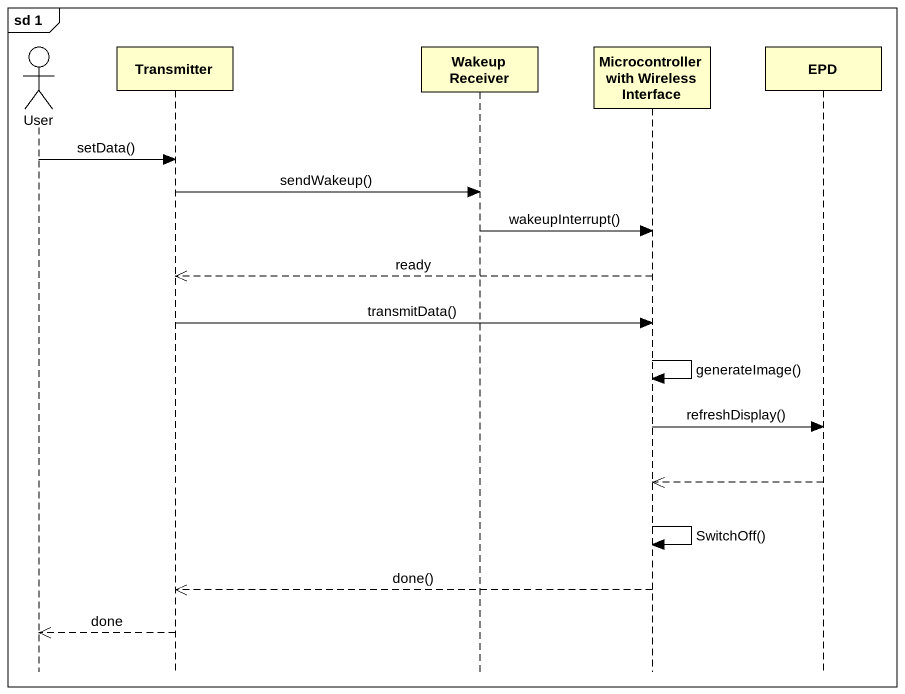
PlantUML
@startuml
mainframe sd 1
hide footbox
actor User
participant Transmitter
participant "Wakeup Receiver" as Wakeup_Receiver
participant "Microcontroller with Wireless Interface" as Microcontroller_with
participant EPD

User -> Transmitter : setData()
Transmitter -> Wakeup_Receiver : sendWakeup()
Wakeup_Receiver -> Microcontroller_with : wakeupInterrupt()
Microcontroller_with -->> Transmitter : ready
Transmitter -> Microcontroller_with : transmitData()
Microcontroller_with -> Microcontroller_with : generateImage()
Microcontroller_with -> EPD : refreshDisplay()
EPD -->> Microcontroller_with
Microcontroller_with -> Microcontroller_with : SwitchOff()
Microcontroller_with -->> Transmitter : done()
Transmitter -->> User : done
@enduml
